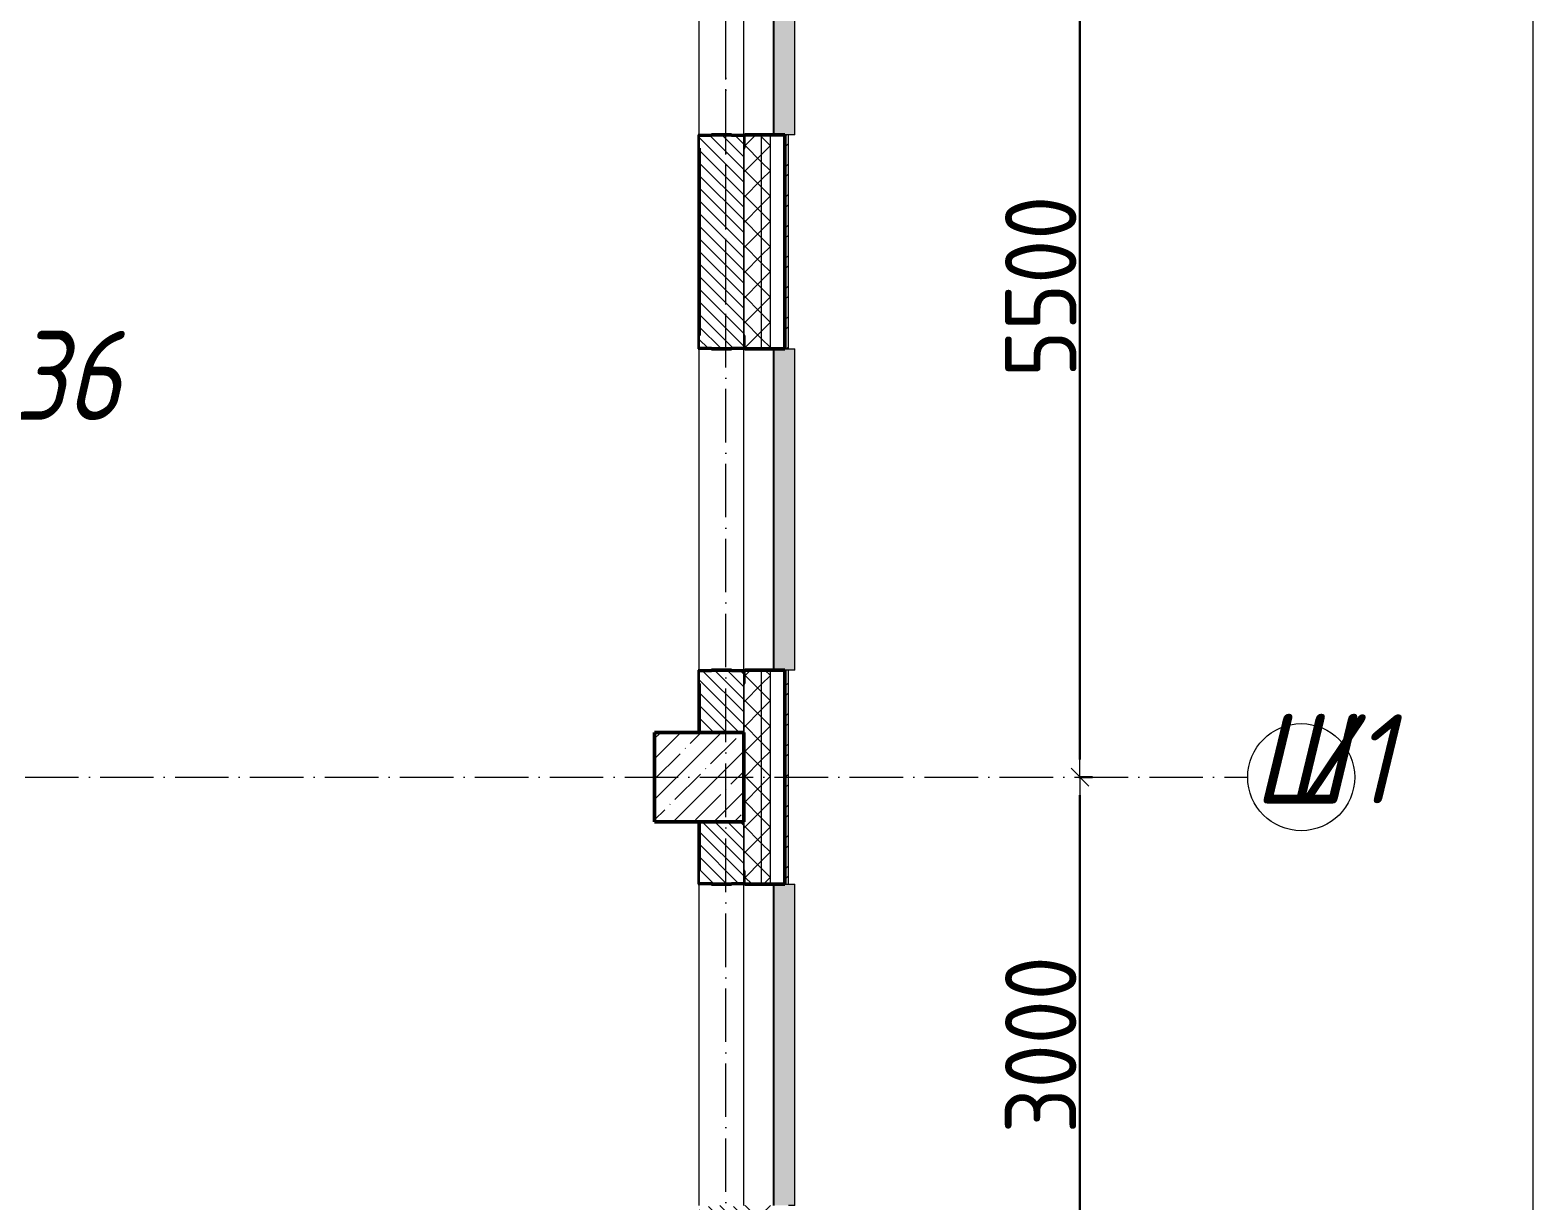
# Model space of a CAD drawing. Header units: millimetres. Extents: x -213536 to 1564669, y -45299 to 942238.
# Drawn here: x 81658 to 90082, y 493972 to 500534 of the extents above; entities that cross this region are included whole.
import ezdxf

# ---------------------------------------------------------------- set-up
doc = ezdxf.new("R2010")
doc.units = ezdxf.units.MM
doc.linetypes.add('50_200_ШТРИХ_1Т_ш5_п1_п1_', pattern=[700, 500, -100, 0, -100])
for name, color, linetype, lineweight in [('3.1) ЖБ окна 1.2 м', 102, 'Continuous', 30), ('A-____-____-DIMS', 7, 'Continuous', 9), ('A-GENM-____-MCUT', 7, 'Continuous', 25), ('A-GENM-____-OTLN-1', 7, 'Continuous', 25), ('A-GLAZ-____-OTLN', 7, 'Continuous', 9), ('A-WALL-____-MCUT-2', 7, 'Continuous', 50), ('A-WALL-____-MCUT-3', 7, 'Continuous', 9), ('A-WALL-____-OTLN', 7, 'Continuous', 9), ('A-WALL-____-PATT-1', 7, 'Continuous', 9), ('A-WALL-FNSH-MCUT-1', 7, 'Continuous', 9), ('S-COLS-____-MCUT', 7, 'Continuous', 50), ('S-COLS-____-OTLN', 7, 'Continuous', 9), ('S-GRID-____-IDEN', 7, 'Continuous', 9), ('S-GRID-____-OTLN-1', 7, '50_200_ШТРИХ_1Т_ш5_п1_п1_', 9), ('Марки помещений', 7, 'Continuous', 9)]:
    doc.layers.add(name, color=color, linetype=linetype, lineweight=lineweight)
doc.layers.add('A-GLAZ-____-OTLN-1', color=7, linetype='Continuous', lineweight=9, true_color=0xc0c0c0)
doc.styles.add('ISOCPEUR_I', font='isocpeui.ttf', dxfattribs={"width": 0.9, "height": 2.5})
doc.styles.add('ISOCPEUR_I_3', font='isocpeui.ttf', dxfattribs={"width": 0.85, "height": 2.2})
doc.styles.add('СПДС', font='isocpeur.ttf', dxfattribs={"width": 0.9})
doc.dimstyles.new('Размера А3', dxfattribs={"dimtxt": 200, "dimasz": 100, "dimexe": 70, "dimexo": 100, "dimgap": 20, "dimtad": 1, "dimdec": 0, "dimrnd": 10, "dimzin": 0, "dimdsep": 46, "dimtxsty": 'СПДС', "dimblk": 'ARROWHEAD_6', "dimcen": 1, "dimclrd": 256, "dimclre": 256, "dimclrt": 256, "dimazin": 0, "dimtfac": 1, "dimtdec": 0, "dimtmove": 2, "dimatfit": 3, "dimfxl": 1, "dimtolj": 1, "dimtzin": 0, "dimarcsym": 0})
pattern_1 = [(135, (-15591.663, 459015.94), (-35.35534, -35.35534), [])]
pattern_2 = [(45, (-15591.66, 459015.94), (-70.71068, 70.71068), []), (135, (-15591.66, 459015.94), (-70.71068, -70.71068), [])]

# ---------------------------------------------------------------- blocks, each defined once
blk = doc.blocks.new('BSC_Колонна _Прямоугольная - 500х500-V30-АР1_План отверстий 2 этажа в осях 1-64_А-ГГ')
at = {"layer": 'S-COLS-____-OTLN'}
h = blk.add_hatch(dxfattribs=at)
h.set_pattern_fill('FP_59', color=256, style=0, pattern_type=2)
h.set_pattern_definition([(45, (-101000, -37331.04), (-114.04925, 114.04925), []), (45, (-100885.95, -37331.04), (-114.04925, 114.04925), [201.613, -40.323, 3.353, -36.97])])
h.paths.add_polyline_path([(-250, -250), (250, -250), (250, 250), (-250, 250)], flags=0)
at = {"layer": 'S-COLS-____-MCUT'}
for p, q in [((250, 250), (-250, 250)), ((-250, 250), (-250, -250)), ((250, -250), (250, 250)), ((-250, -250), (250, -250))]:
    blk.add_line(p, q, dxfattribs=at)
blk = doc.blocks.new('Фахверк_СКБ_Уголок - 250_2700-27497298-АР1_План отверстий 2 этажа в осях 1-64_А-ГГ')
at = {"layer": 'A-GENM-____-MCUT'}
for p, q in [((200, 181), (125, 181)), ((125, 181), (125, 106)), ((131, 106), (131, 175)), ((131, 175), (200, 175)), ((200, 175), (200, 181)), ((125, 106), (131, 106)), ((131, -6), (125, -6)), ((125, -6), (125, -81)), ((125, -81), (200, -81)), ((131, -75), (131, -6)), ((200, -75), (131, -75)), ((200, -81), (200, -75))]:
    blk.add_line(p, q, dxfattribs=at)
blk = doc.blocks.new('Отлив_СКБ - Отлив витража_120_НВФ-31885688-АР1_План отверстий 2 этажа в осях 1-64_А-ГГ')
at = {"layer": 'A-GLAZ-____-OTLN-1'}
for points in [[(4112.6, -2), (4800, -2), (4800, 0), (0, 0), (0, -2), (2345.2, -2)], [(4112.6, -120), (4800, -120), (4800, -2), (0, -2), (0, -120), (2345.2, -120)]]:
    blk.add_hatch(color=256, dxfattribs=at).paths.add_polyline_path(points, flags=0)
at = {"layer": 'A-GLAZ-____-OTLN'}
for p, q in [((0, 0), (4800, 0)), ((4800, -2), (0, -2)), ((0, -120), (0, -83)), ((4800, -83), (4800, -120)), ((0, -120), (4800, -120))]:
    blk.add_line(p, q, dxfattribs=at)
blk = doc.blocks.new('Отлив_СКБ - Отлив витража_120_НВФ-V194-АР1_План отверстий 2 этажа в осях 1-64_А-ГГ')
at = {"layer": 'A-GLAZ-____-OTLN-1'}
for points in [[(1800, -2), (1800, 0), (0, 0), (0, -2), (1544.5, -2)], [(1544.5, -120), (1800, -120), (1800, -2), (0, -2), (0, -120)]]:
    blk.add_hatch(color=256, dxfattribs=at).paths.add_polyline_path(points, flags=0)
at = {"layer": 'A-GLAZ-____-OTLN'}
for p, q in [((0, 0), (1800, 0)), ((1800, -2), (0, -2)), ((0, -120), (0, -83)), ((1800, -83), (1800, -120)), ((0, -120), (1800, -120))]:
    blk.add_line(p, q, dxfattribs=at)
blk = doc.blocks.new('Ось сетки - Круг_Ø6_00__ISO-2_5_0_9K_-25732049-АР1_План отверстий 2 этажа в осях 1-64_А-ГГ')
at = {"layer": 'S-GRID-____-IDEN'}
blk.add_circle((0, 0), 3, dxfattribs=at)
blk = doc.blocks.new('ARROWHEAD_6')
at = {"color": 0, "linetype": 'Continuous'}
for p, q in [((0, 0), (-1, 0)), ((-0.5, -0.5), (0.5, 0.5))]:
    blk.add_line(p, q, dxfattribs=at)
blk = doc.blocks.new('*D5635')
at = {"layer": 'A-____-____-DIMS', "lineweight": -2, "transparency": 16777216}
for p, q in [((87536.5, 496347), (87612.6, 496347)), ((87542.6, 493447), (87542.6, 496247)), ((87536.5, 493347), (87612.6, 493347))]:
    blk.add_line(p, q, dxfattribs=at)
at = {"layer": 'Defpoints', "color": 0, "lineweight": 30, "transparency": 16777216}
for p in [(87436.5, 496347), (87542.6, 496347), (87436.5, 493347)]:
    blk.add_point(p, dxfattribs=at)
at = {"layer": 'A-____-____-DIMS', "lineweight": -2, "transparency": 16777216, "xscale": 100, "yscale": 100, "zscale": 100}
for p, rotation in [((87542.6, 496347), 90), ((87542.6, 493347), 270)]:
    blk.add_blockref('ARROWHEAD_6', p, dxfattribs=dict(at, rotation=rotation))
at = {"layer": 'A-____-____-DIMS', "transparency": 16777216, "insert": (87322.6, 494847), "char_height": 400, "attachment_point": 5, "rotation": 90, "style": 'СПДС'}
blk.add_mtext('\\A1;3000', dxfattribs=at)
blk = doc.blocks.new('*D5636')
at = {"layer": 'A-____-____-DIMS', "lineweight": -2, "transparency": 16777216}
for p, q in [((87536.5, 501847), (87612.6, 501847)), ((87542.6, 496447), (87542.6, 501747)), ((87536.5, 496347), (87612.6, 496347))]:
    blk.add_line(p, q, dxfattribs=at)
at = {"layer": 'Defpoints', "color": 0, "lineweight": 30, "transparency": 16777216}
for p in [(87436.5, 501847), (87542.6, 501847), (87436.5, 496347)]:
    blk.add_point(p, dxfattribs=at)
at = {"layer": 'A-____-____-DIMS', "lineweight": -2, "transparency": 16777216, "xscale": 100, "yscale": 100, "zscale": 100}
for p, rotation in [((87542.6, 501847), 90), ((87542.6, 496347), 270)]:
    blk.add_blockref('ARROWHEAD_6', p, dxfattribs=dict(at, rotation=rotation))
at = {"layer": 'A-____-____-DIMS', "transparency": 16777216, "insert": (87322.6, 499097), "char_height": 400, "attachment_point": 5, "rotation": 90, "style": 'СПДС'}
blk.add_mtext('\\A1;5500', dxfattribs=at)
blk = doc.blocks.new('2этаж')
at = {"layer": 'S-GRID-____-OTLN-1', "color": 251, "ltscale": 0.6, "true_color": 0x636466}
for p, q in [((85558.3, 498997), (85558.3, 549908.8)), ((85558.3, 454533.3), (85558.3, 508896.9)), ((77429.6, 496347), (88482.7, 496347))]:
    blk.add_line(p, q, dxfattribs=at)
at = {"layer": 'S-GRID-____-IDEN', "char_height": 500, "attachment_point": 1, "style": 'ISOCPEUR_I'}
for s, insert, width in [('\\fISOCPEUR|b0|i1|c204|p34|;\\W.9;Ш', (88513.7, 496699.4), 281.392), ('/1', (88745.9, 496699.4), 346.329)]:
    blk.add_mtext(s, dxfattribs=dict(at, insert=insert, width=width))
at = {"layer": 'A-____-____-DIMS'}
for base, p1, p2, picture, middle in [((87542.6, 501847), (87436.5, 496347), (87436.5, 501847), '*D5636', (87322.6, 499097)), ((87542.6, 496347), (87436.5, 493347), (87436.5, 496347), '*D5635', (87322.6, 494847))]:
    dim = blk.add_linear_dim(base=base, p1=p1, p2=p2, angle=90, dimstyle='Размера А3', override={"dimtxt": 400}, dxfattribs=at)
    dim.commit()
    dim.dimension.update_dxf_attribs({"geometry": picture, "text_midpoint": middle})

msp = doc.modelspace()

# ---------------------------------------------------------------- hatches: boundary and pattern name
at = {"layer": 'A-WALL-____-PATT-1'}
h = msp.add_hatch(dxfattribs=at)
h.set_pattern_fill('FP_1', color=256, style=0, pattern_type=2)
h.set_pattern_definition(pattern_2)
h.paths.add_polyline_path([(85758.3, 456997), (85758.3, 457947), (85664.3, 457947), (85664.3, 457872), (85658.3, 457872), (85658.3, 456997)], flags=0)
h.paths.add_polyline_path([(85664.3, 459747), (85758.3, 459747), (85758.3, 460947), (85664.3, 460947), (85664.3, 460872), (85658.3, 460872), (85658.3, 459822), (85664.3, 459822), (85664.3, 459751.8)], flags=0)
h.paths.add_polyline_path([(85664.3, 462747), (85758.3, 462747), (85758.3, 463947), (85664.3, 463947), (85664.3, 463872), (85658.3, 463872), (85658.3, 462822), (85664.3, 462822), (85664.3, 462753)], flags=0)
h.paths.add_polyline_path([(85758.3, 465747), (85758.3, 466947), (85664.3, 466947), (85664.3, 466872), (85658.3, 466872), (85658.3, 465822), (85664.3, 465822), (85664.3, 465747)], flags=0)
h.paths.add_polyline_path([(85758.3, 468747), (85758.3, 469947), (85664.3, 469947), (85664.3, 469872), (85658.3, 469872), (85658.3, 468822), (85664.3, 468822), (85664.3, 468747)], flags=0)
h.paths.add_polyline_path([(85758.3, 471747), (85758.3, 472947), (85664.3, 472947), (85664.3, 472872), (85658.3, 472872), (85658.3, 471822), (85664.3, 471822), (85664.3, 471747)], flags=0)
h.paths.add_polyline_path([(85664.3, 474747), (85758.3, 474747), (85758.3, 475947), (85664.3, 475947), (85664.3, 475872), (85658.3, 475872), (85658.3, 474822), (85664.3, 474822), (85664.3, 474753)], flags=0)
h.paths.add_polyline_path([(85664.3, 477747), (85758.3, 477747), (85758.3, 478947), (85664.3, 478947), (85664.3, 478872), (85658.3, 478872), (85658.3, 477822), (85664.3, 477822), (85664.3, 477753)], flags=0)
h.paths.add_polyline_path([(85758.3, 483747), (85758.3, 484947), (85664.3, 484947), (85664.3, 484872), (85658.3, 484872), (85658.3, 483822), (85664.3, 483822), (85664.3, 483747)], flags=0)
h.paths.add_polyline_path([(85664.3, 486747), (85758.3, 486747), (85758.3, 487947), (85664.3, 487947), (85664.3, 487872), (85658.3, 487872), (85658.3, 486822), (85664.3, 486822), (85664.3, 486753)], flags=0)
h.paths.add_polyline_path([(85664.3, 489747), (85758.3, 489747), (85758.3, 490947), (85664.3, 490947), (85664.3, 490872), (85658.3, 490872), (85658.3, 489822), (85664.3, 489822), (85664.3, 489753)], flags=0)
h.paths.add_polyline_path([(85758.3, 492747), (85758.3, 493947), (85664.3, 493947), (85664.3, 493872), (85658.3, 493872), (85658.3, 492822), (85664.3, 492822), (85664.3, 492747)], flags=0)
h.paths.add_polyline_path([(85664.3, 495747), (85758.3, 495747), (85758.3, 496947), (85664.3, 496947), (85664.3, 496872), (85658.3, 496872), (85658.3, 495822), (85664.3, 495822), (85664.3, 495753)], flags=0)
h.paths.add_polyline_path([(85758.3, 498747), (85758.3, 499947), (85664.3, 499947), (85664.3, 499872), (85658.3, 499872), (85658.3, 498822), (85664.3, 498822), (85664.3, 498747)], flags=0)
h.paths.add_polyline_path([(85664.3, 504747), (85758.3, 504747), (85758.3, 505812), (85658.3, 505812), (85658.3, 504822), (85664.3, 504822), (85664.3, 504753)], flags=0)
h = msp.add_hatch(dxfattribs=at)
h.set_pattern_fill('FP_1', color=256, style=0, pattern_type=2)
h.set_pattern_definition(pattern_2)
h.paths.add_polyline_path([(85758.3, 456947), (85808.3, 456947), (85808.3, 457947), (85758.3, 457947), (85758.3, 456997)], flags=0)
h.paths.add_polyline_path([(85758.3, 459747), (85808.3, 459747), (85808.3, 460947), (85758.3, 460947), (85758.3, 459751.8)], flags=0)
h.paths.add_polyline_path([(85808.3, 462747), (85808.3, 463947), (85758.3, 463947), (85758.3, 462747)], flags=0)
h.paths.add_polyline_path([(85758.3, 465747), (85808.3, 465747), (85808.3, 466947), (85758.3, 466947), (85758.3, 465771.8)], flags=0)
h.paths.add_polyline_path([(85758.3, 468747), (85808.3, 468747), (85808.3, 469947), (85758.3, 469947), (85758.3, 469211.8)], flags=0)
h.paths.add_polyline_path([(85808.3, 471747), (85808.3, 472947), (85758.3, 472947), (85758.3, 471747)], flags=0)
h.paths.add_polyline_path([(85758.3, 474747), (85808.3, 474747), (85808.3, 475947), (85758.3, 475947), (85758.3, 475231.7)], flags=0)
h.paths.add_polyline_path([(85758.3, 477747), (85808.3, 477747), (85808.3, 478947), (85758.3, 478947), (85758.3, 478671.7)], flags=0)
h.paths.add_polyline_path([(85808.3, 483747), (85808.3, 484947), (85758.3, 484947), (85758.3, 483747)], flags=0)
h.paths.add_polyline_path([(85808.3, 486747), (85808.3, 487947), (85758.3, 487947), (85758.3, 486747)], flags=0)
h.paths.add_polyline_path([(85808.3, 489747), (85808.3, 490947), (85758.3, 490947), (85758.3, 489747)], flags=0)
h.paths.add_polyline_path([(85808.3, 492747), (85808.3, 493947), (85758.3, 493947), (85758.3, 492747)], flags=0)
h.paths.add_polyline_path([(85758.3, 495747), (85808.3, 495747), (85808.3, 496947), (85758.3, 496947), (85758.3, 495871.6)], flags=0)
h.paths.add_polyline_path([(85808.3, 498747), (85808.3, 499947), (85758.3, 499947), (85758.3, 498747)], flags=0)
h.paths.add_polyline_path([(85758.3, 504747), (85808.3, 504747), (85808.3, 505812), (85758.3, 505812), (85758.3, 505331.5)], flags=0)
h = msp.add_hatch(dxfattribs=at)
h.set_pattern_fill('FP_3', color=256, style=0, pattern_type=2)
h.set_pattern_definition([(45, (-15591.66, 459015.94), (-85.53659, 85.53659), []), (45, (-15534.64, 459015.94), (-85.53659, 85.53659), [])])
h.paths.add_polyline_path([(85888.3, 456847), (85908.3, 456847), (85908.3, 457947), (85888.3, 457947), (85888.3, 456867)], flags=0)
h.paths.add_polyline_path([(85908.3, 459747), (85908.3, 460947), (85888.3, 460947), (85888.3, 459747)], flags=0)
h.paths.add_polyline_path([(85908.3, 462747), (85908.3, 463947), (85888.3, 463947), (85888.3, 462747)], flags=0)
h.paths.add_polyline_path([(85908.3, 465747), (85908.3, 466947), (85888.3, 466947), (85888.3, 465747)], flags=0)
h.paths.add_polyline_path([(85888.3, 468747), (85908.3, 468747), (85908.3, 469947), (85888.3, 469947), (85888.3, 469211.8)], flags=0)
h.paths.add_polyline_path([(85888.3, 471747), (85908.3, 471747), (85908.3, 472947), (85888.3, 472947), (85888.3, 471791.8)], flags=0)
h.paths.add_polyline_path([(85888.3, 474747), (85908.3, 474747), (85908.3, 475947), (85888.3, 475947), (85888.3, 475231.7)], flags=0)
h.paths.add_polyline_path([(85888.3, 477747), (85908.3, 477747), (85908.3, 478947), (85888.3, 478947), (85888.3, 478671.7)], flags=0)
h.paths.add_polyline_path([(85908.3, 483747), (85908.3, 484947), (85888.3, 484947), (85888.3, 483747)], flags=0)
h.paths.add_polyline_path([(85888.3, 486747), (85908.3, 486747), (85908.3, 487947), (85888.3, 487947), (85888.3, 487271.7)], flags=0)
h.paths.add_polyline_path([(85888.3, 489747), (85908.3, 489747), (85908.3, 490947), (85888.3, 490947), (85888.3, 490711.6)], flags=0)
h.paths.add_polyline_path([(85888.3, 492747), (85908.3, 492747), (85908.3, 493947), (85888.3, 493947), (85888.3, 493291.6)], flags=0)
h.paths.add_polyline_path([(85908.3, 495747), (85908.3, 496947), (85888.3, 496947), (85888.3, 495747)], flags=0)
h.paths.add_polyline_path([(85888.3, 498747), (85908.3, 498747), (85908.3, 499947), (85888.3, 499947), (85888.3, 499311.6)], flags=0)
h.paths.add_polyline_path([(85908.3, 504747), (85908.3, 505812), (85888.3, 505812), (85888.3, 504747)], flags=0)
h = msp.add_hatch(dxfattribs=at)
h.set_pattern_fill('FP_6', color=256, style=0, pattern_type=2)
h.set_pattern_definition(pattern_1)
h.paths.add_polyline_path([(85589.3, 496597), (85658.3, 496597), (85658.3, 496941), (85589.3, 496941), (85589.3, 496947), (85477.3, 496947), (85477.3, 496941), (85408.3, 496941), (85408.3, 496597), (85477.3, 496597)], flags=0)
h.paths.add_polyline_path([(85477.3, 498747), (85589.3, 498747), (85589.3, 498753), (85658.3, 498753), (85658.3, 499941), (85589.3, 499941), (85589.3, 499947), (85477.3, 499947), (85477.3, 499941), (85408.3, 499941), (85408.3, 498753), (85477.3, 498753)], flags=0)
h = msp.add_hatch(dxfattribs=at)
h.set_pattern_fill('FP_6', color=256, style=0, pattern_type=2)
h.set_pattern_definition(pattern_1)
h.paths.add_polyline_path([(85589.3, 493597), (85658.3, 493597), (85658.3, 493941), (85589.3, 493941), (85589.3, 493947), (85477.3, 493947), (85477.3, 493941), (85408.3, 493941), (85408.3, 493597)], flags=0)
h.paths.add_polyline_path([(85589.3, 495747), (85589.3, 495753), (85658.3, 495753), (85658.3, 496097), (85408.3, 496097), (85408.3, 495753), (85477.3, 495753), (85477.3, 495747)], flags=0)

# ---------------------------------------------------------------- linework, layer by layer
at = {"color": 1, "lineweight": 0}
msp.add_lwpolyline([(-23154.5, 551818.7), (90081.5, 551818.7), (90081.5, 452990.7), (-23154.5, 452990.7)], close=True, dxfattribs=at)
at = {"layer": 'A-WALL-____-MCUT-2'}
for p, q in [((85589.3, 499947), (85477.3, 499947)), ((85888.3, 499947), (85664.3, 499947)), ((85888.3, 498747), (85888.3, 499947)), ((85408.3, 499872), (85408.3, 498822)), ((85477.3, 498747), (85589.3, 498747)), ((85664.3, 498747), (85888.3, 498747)), ((85589.3, 496947), (85477.3, 496947)), ((85888.3, 496947), (85664.3, 496947)), ((85888.3, 495747), (85888.3, 496947)), ((85408.3, 496872), (85408.3, 496597)), ((85408.3, 496097), (85408.3, 495822)), ((85477.3, 495747), (85589.3, 495747)), ((85664.3, 495747), (85888.3, 495747))]:
    msp.add_line(p, q, dxfattribs=at)
at = {"layer": 'A-WALL-____-MCUT-3'}
for p, q in [((85758.3, 498747), (85758.3, 499947)), ((85808.3, 498747), (85808.3, 499947)), ((85658.3, 498822), (85658.3, 499872)), ((85658.3, 499872), (85658.3, 498822)), ((85758.3, 495747), (85758.3, 496947)), ((85808.3, 495747), (85808.3, 496947)), ((85658.3, 496597), (85658.3, 496872)), ((85658.3, 496872), (85658.3, 496597)), ((85658.3, 495822), (85658.3, 496097)), ((85658.3, 496097), (85658.3, 495822))]:
    msp.add_line(p, q, dxfattribs=at)
at = {"layer": 'A-WALL-____-OTLN'}
for p, q in [((85408.3, 499947), (85408.3, 501447)), ((85658.3, 499947), (85658.3, 501447)), ((85408.3, 496947), (85408.3, 498747)), ((85658.3, 496947), (85658.3, 498747)), ((85408.3, 493947), (85408.3, 495747)), ((85658.3, 493947), (85658.3, 495747))]:
    msp.add_line(p, q, dxfattribs=at)
at = {"layer": 'A-WALL-FNSH-MCUT-1'}
for p, q in [((85908.3, 499947), (85888.3, 499947)), ((85888.3, 499947), (85888.3, 498747)), ((85908.3, 498747), (85908.3, 499947)), ((85888.3, 498747), (85908.3, 498747)), ((85908.3, 496947), (85888.3, 496947)), ((85888.3, 496947), (85888.3, 495747)), ((85908.3, 495747), (85908.3, 496947)), ((85888.3, 495747), (85908.3, 495747))]:
    msp.add_line(p, q, dxfattribs=at)

# ---------------------------------------------------------------- block references
at = {"layer": '3.1) ЖБ окна 1.2 м'}
msp.add_blockref('2этаж', (0, 0), dxfattribs=at)
at = {"layer": 'A-GENM-____-OTLN-1'}
for p, rotation in [((85483.3, 500072), 269.9999999999999), ((85583.3, 498622), 89.9999999999999), ((85483.3, 497072), 269.9999999999999), ((85583.3, 495622), 89.9999999999999)]:
    msp.add_blockref('Фахверк_СКБ_Уголок - 250_2700-27497298-АР1_План отверстий 2 этажа в осях 1-64_А-ГГ', p, dxfattribs=dict(at, rotation=rotation))
at = {"layer": 'A-GLAZ-____-OTLN', "rotation": 90}
for name, p in [('Отлив_СКБ - Отлив витража_120_НВФ-31885688-АР1_План отверстий 2 этажа в осях 1-64_А-ГГ', (85825.3, 499947)), ('Отлив_СКБ - Отлив витража_120_НВФ-V194-АР1_План отверстий 2 этажа в осях 1-64_А-ГГ', (85825.3, 496947)), ('Отлив_СКБ - Отлив витража_120_НВФ-V194-АР1_План отверстий 2 этажа в осях 1-64_А-ГГ', (85825.3, 493947))]:
    msp.add_blockref(name, p, dxfattribs=at)
at = {"layer": 'S-COLS-____-OTLN'}
msp.add_blockref('BSC_Колонна _Прямоугольная - 500х500-V30-АР1_План отверстий 2 этажа в осях 1-64_А-ГГ', (85408.3, 496347), dxfattribs=at)
at = {"layer": 'S-GRID-____-IDEN', "xscale": 99.99999999999993, "yscale": 99.99999999999993, "zscale": 99.99999999999993, "rotation": 269.9999999999995}
msp.add_blockref('Ось сетки - Круг_Ø6_00__ISO-2_5_0_9K_-25732049-АР1_План отверстий 2 этажа в осях 1-64_А-ГГ', (88782.7, 496347), dxfattribs=at)

# ---------------------------------------------------------------- texts
at = {"layer": 'Марки помещений', "insert": (80852, 498848.6), "char_height": 500, "width": 785.654, "attachment_point": 1, "style": 'ISOCPEUR_I_3'}
msp.add_mtext('2.036', dxfattribs=at)

doc.saveas('drawing.dxf')
